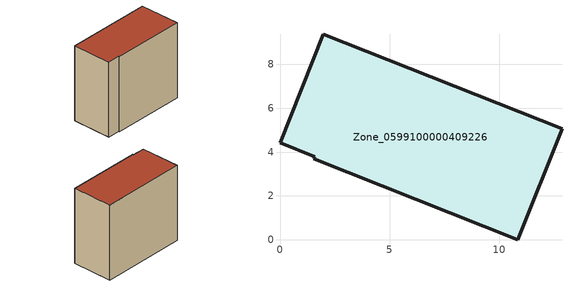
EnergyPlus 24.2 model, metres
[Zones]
Zone_0599100000409226
 floor ground (C_G): 1.54,3.7 1.58,3.79 0,4.43 1.98,9.37 12.86,5.05 10.84,0 z0.36
 wall outside (C_F): 1.58,3.79 1.54,3.7 10.84,0 12.86,5.05 1.98,9.37 0,4.43 1.58,3.79 z0.36:10.68
 roof outside (C_R): 1.98,9.37 0,4.43 1.58,3.79 1.54,3.7 10.84,0 12.86,5.05 z10.68
[BUILDING]
Pand.0599100000409226: North Axis=0; Terrain=City; Loads Convergence Tolerance Value=0.04; Temperature Convergence Tolerance Value=0.4; Solar Distribution=FullExterior; Maximum Number of Warmup Days=25; Minimum Number of Warmup Days=1
[Site:Location]
Rotterdam.The.Hague.AP_ZH_NLD Design_Conditions: Latitude=51.96; Longitude=4.45; Time Zone=1; Elevation=-4.5
[SITE:GROUNDTEMPERATURE:BUILDINGSURFACE]
18, 18, 18, 18, 18, 18, 18, 18, 18, 18, 18, 18
[MATERIAL] Thermal Absorptance=0.9; Solar Absorptance=0.7; Visible Absorptance=0.7
Name | Roughness | Thickness | Conductivity | Density | Specific Heat
G.TC.1992-2005 | MediumSmooth | 0.15 | 0.06 | 540 | 1210
F.TC.1992-2005 | Rough | 0.3 | 0.12 | 1920 | 840
R.TC.1992-2005 | MediumRough | 0.2 | 0.08 | 1500 | 1000
[CONSTRUCTION]
C_G: G.TC.1992-2005
C_F: F.TC.1992-2005
C_R: R.TC.1992-2005
[ZONE]
Zone_0599100000409226: Type=1; Multiplier=1; Ceiling Height=Autocalculate; Volume=Autocalculate; Floor Area=autocalculate; Part of Total Floor Area=Yes
[ZONEINFILTRATION:DESIGNFLOWRATE]
Infil_Zone_0599100000409226: Zone or ZoneList or Space or SpaceList=Zone_0599100000409226; Schedule=AlwaysOn; Design Flow Rate Calculation Method=Flow/Area; Flow Rate per Floor Area=0.0015; Constant Term Coefficient=1; Temperature Term Coefficient=0; Velocity Term Coefficient=0; Velocity Squared Term Coefficient=0
[HVACTEMPLATE:ZONE:IDEALLOADSAIRSYSTEM]
Zone_0599100000409226: Maximum Heating Supply Air Temperature=50; Minimum Cooling Supply Air Temperature=13; Maximum Heating Supply Air Humidity Ratio=0.0156; Minimum Cooling Supply Air Humidity Ratio=0.0077; Heating Limit=NoLimit; Cooling Limit=NoLimit; Dehumidification Control Type=ConstantSensibleHeatRatio; Cooling Sensible Heat Ratio=0.7; Dehumidification Setpoint=60; Humidification Control Type=None; Humidification Setpoint=30; Outdoor Air Method=None; Outdoor Air Flow Rate per Person=0.00944; Outdoor Air Flow Rate per Zone Floor Area=0; Outdoor Air Flow Rate per Zone=0; Demand Controlled Ventilation Type=None; Outdoor Air Economizer Type=NoEconomizer; Heat Recovery Type=None; Sensible Heat Recovery Effectiveness=0.7; Latent Heat Recovery Effectiveness=0.65
[ZONECONTROL:THERMOSTAT]
ThermostatControl_Zone_0599100000409226: Zone or ZoneList=Zone_0599100000409226; Control Type Schedule=DualSetpointControlType; Control 1=Thermostat_Zone_0599100000409226; Temperature Difference Between Cutout And Setpoint=0
[THERMOSTATSETPOINT:DUALSETPOINT]
Thermostat_Zone_0599100000409226: Heating Setpoint Temperature Schedule=HeatingSetpoint_Zone_0599100000409226; Cooling Setpoint Temperature Schedule=CoolingSetpoint_Zone_0599100000409226
[SCHEDULE:COMPACT]
HeatingSetpoint_Zone_0599100000409226: Through: 12/31, For: AllDays, Until: 24:00, 21
CoolingSetpoint_Zone_0599100000409226: Through: 12/31, For: AllDays, Until: 24:00, 24
DualSetpointControlType: Through: 12/31, For: AllDays, Until: 24:00, 4
AlwaysOn: Through: 12/31, For: AllDays, Until: 24:00, 1
